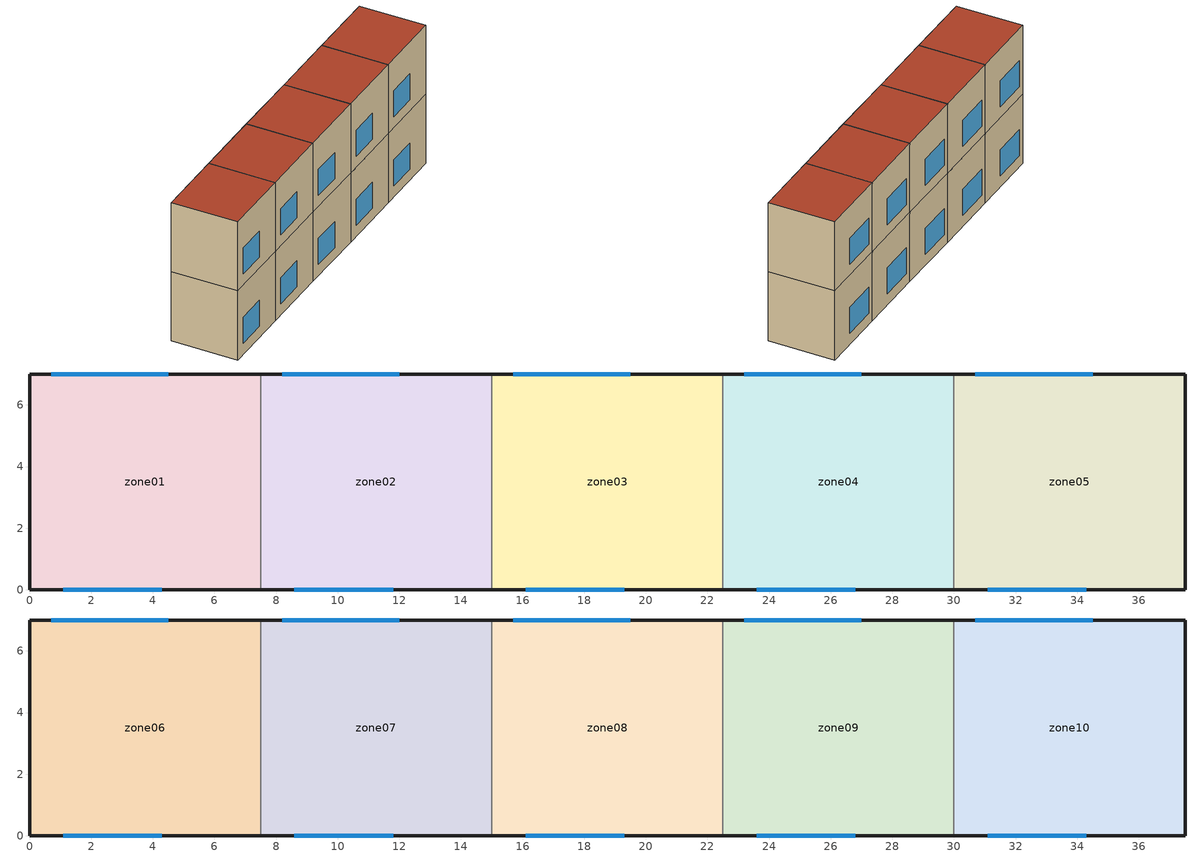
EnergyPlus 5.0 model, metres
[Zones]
zone01
 floor ground (GROUND_FLOOR): 7.5,7 7.5,0 0,0 0,7 z0
 wall outside (EXT_WALL): 7.5,7 0,7 0,0 7.5,0 z0:7.7
 wall to zone02 (ADJ_WALL): 7.5,0 7.5,7 z0:7.7
 window (EXT_WINDOW1): 1.1,0 4.3,0 / 4.5,7 0.7,7 z1.25:4.15
 ceiling to zone06 (ADJ_CEILING): 0,7 0,0 7.5,0 7.5,7 z7.7
zone02
 floor ground (GROUND_FLOOR): 15,7 15,0 7.5,0 7.5,7 z0
 wall outside (EXT_WALL): 15,7 7.5,7 / 7.5,0 15,0 z0:7.7
 wall to zone03 (ADJ_WALL): 15,0 15,7 z0:7.7
 wall to zone01 (ADJ_WALL): 7.5,7 7.5,0 z0:7.7
 window (EXT_WINDOW1): 8.6,0 11.8,0 / 12,7 8.2,7 z1.25:4.15
 ceiling to zone07 (ADJ_CEILING): 7.5,7 7.5,0 15,0 15,7 z7.7
zone03
 floor ground (GROUND_FLOOR): 22.5,7 22.5,0 15,0 15,7 z0
 wall outside (EXT_WALL): 22.5,7 15,7 / 15,0 22.5,0 z0:7.7
 wall to zone04 (ADJ_WALL): 22.5,0 22.5,7 z0:7.7
 wall to zone02 (ADJ_WALL): 15,7 15,0 z0:7.7
 window (EXT_WINDOW1): 16.1,0 19.3,0 / 19.5,7 15.7,7 z1.25:4.15
 ceiling to zone08 (ADJ_CEILING): 15,7 15,0 22.5,0 22.5,7 z7.7
zone04
 floor ground (GROUND_FLOOR): 30,7 30,0 22.5,0 22.5,7 z0
 wall outside (EXT_WALL): 30,7 22.5,7 / 22.5,0 30,0 z0:7.7
 wall to zone05 (ADJ_WALL): 30,0 30,7 z0:7.7
 wall to zone03 (ADJ_WALL): 22.5,7 22.5,0 z0:7.7
 window (EXT_WINDOW1): 23.6,0 26.8,0 / 27,7 23.2,7 z1.25:4.15
 ceiling to zone09 (ADJ_CEILING): 22.5,7 22.5,0 30,0 30,7 z7.7
zone05
 floor ground (GROUND_FLOOR): 37.5,7 37.5,0 30,0 30,7 z0
 wall outside (EXT_WALL): 30,0 37.5,0 37.5,7 30,7 z0:7.7
 wall to zone04 (ADJ_WALL): 30,7 30,0 z0:7.7
 window (EXT_WINDOW1): 31.1,0 34.3,0 / 34.5,7 30.7,7 z1.25:4.15
 ceiling to zone10 (ADJ_CEILING): 30,7 30,0 37.5,0 37.5,7 z7.7
zone06
 floor to zone01 (ADJ_CEILING): 7.5,7 7.5,0 0,0 0,7 z7.7
 wall outside (EXT_WALL): 7.5,7 0,7 0,0 7.5,0 z7.7:15.4
 wall to zone07 (ADJ_WALL): 7.5,0 7.5,7 z7.7:15.4
 window (EXT_WINDOW1): 1.1,0 4.3,0 / 4.5,7 0.7,7 z8.95:11.85
 roof outside (EXT_ROOF): 0,7 0,0 7.5,0 7.5,7 z15.4
zone07
 floor to zone02 (ADJ_CEILING): 15,7 15,0 7.5,0 7.5,7 z7.7
 wall outside (EXT_WALL): 15,7 7.5,7 / 7.5,0 15,0 z7.7:15.4
 wall to zone08 (ADJ_WALL): 15,0 15,7 z7.7:15.4
 wall to zone06 (ADJ_WALL): 7.5,7 7.5,0 z7.7:15.4
 window (EXT_WINDOW1): 8.6,0 11.8,0 / 12,7 8.2,7 z8.95:11.85
 roof outside (EXT_ROOF): 7.5,7 7.5,0 15,0 15,7 z15.4
zone08
 floor to zone03 (ADJ_CEILING): 22.5,7 22.5,0 15,0 15,7 z7.7
 wall outside (EXT_WALL): 22.5,7 15,7 / 15,0 22.5,0 z7.7:15.4
 wall to zone09 (ADJ_WALL): 22.5,0 22.5,7 z7.7:15.4
 wall to zone07 (ADJ_WALL): 15,7 15,0 z7.7:15.4
 window (EXT_WINDOW1): 16.1,0 19.3,0 / 19.5,7 15.7,7 z8.95:11.85
 roof outside (EXT_ROOF): 15,7 15,0 22.5,0 22.5,7 z15.4
zone09
 floor to zone04 (ADJ_CEILING): 30,7 30,0 22.5,0 22.5,7 z7.7
 wall outside (EXT_WALL): 30,7 22.5,7 / 22.5,0 30,0 z7.7:15.4
 wall to zone10 (ADJ_WALL): 30,0 30,7 z7.7:15.4
 wall to zone08 (ADJ_WALL): 22.5,7 22.5,0 z7.7:15.4
 window (EXT_WINDOW1): 23.6,0 26.8,0 / 27,7 23.2,7 z8.95:11.85
 roof outside (EXT_ROOF): 22.5,7 22.5,0 30,0 30,7 z15.4
zone10
 floor to zone05 (ADJ_CEILING): 37.5,7 37.5,0 30,0 30,7 z7.7
 wall outside (EXT_WALL): 30,0 37.5,0 37.5,7 30,7 z7.7:15.4
 wall to zone09 (ADJ_WALL): 30,7 30,0 z7.7:15.4
 window (EXT_WINDOW1): 31.1,0 34.3,0 / 34.5,7 30.7,7 z8.95:11.85
 roof outside (EXT_ROOF): 30,7 30,0 37.5,0 37.5,7 z15.4
[Building]
TRNSYS18: North Axis {deg}=0; Terrain=City; Loads Convergence Tolerance Value=0; Temperature Convergence Tolerance Value {deltaC}=0; Solar Distribution=FullInteriorAndExterior; Maximum Number of Warmup Days=0
[Site:Location]
not used: Latitude {deg}=0; Longitude {deg}=0; Time Zone {hr}=0; Elevation {m}=0
[Construction]
GROUND_FLOOR; EXT_WALL; EXT_ROOF; ADJ_WALL; ADJ_CEILING; EXT_WINDOW1: 
[WindowProperty:ShadingControl]
ESHADE=0; ISHADE=INPUT 1*MAX_ISHADE : SHADECNTRL=ISHADE_INTERNAL
[SurfaceProperty:OtherSideCoefficients]
BOUNDARY=IDENTICAL; BOUNDARY=INPUT 1*TBOUNDARY; BOUNDARY=INPUT 1*TBOUNDARY_2; BOUNDARY=INPUT 1*TBOUNDARY_3; BOUNDARY=INPUT 1*TGROUND; BOUNDARY=20; BOUNDARY=15
[Zone] Multiplier=1
zone01; zone02; zone03; zone04; zone05; zone06; zone07; zone08; zone09; zone10
